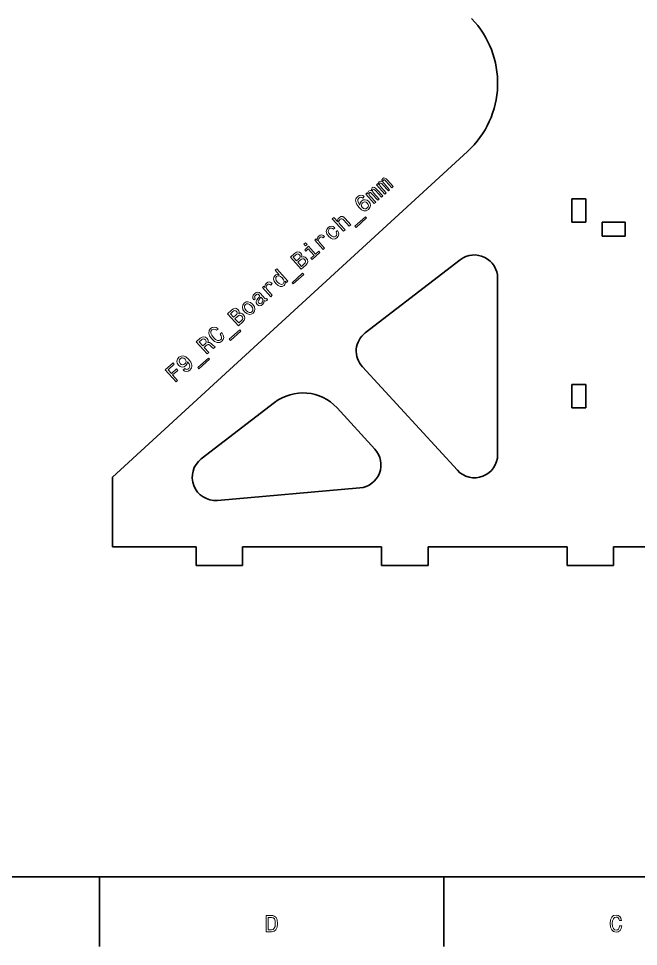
# Model space of a CAD drawing. Extents: x 0 to 1400, y 0 to 600.
# Drawn here: x 1053.6 to 1187.2, y 5 to 205.1 of the extents above; entities that cross this region are included whole.
import ezdxf

# ---------------------------------------------------------------- set-up
doc = ezdxf.new("R2010")
doc.units = 0

msp = doc.modelspace()

# ---------------------------------------------------------------- linework, layer by layer
at = {"color": 7, "lineweight": 35}
for p, q in [((1073.822754, 106.171394), (1150.349609, 176.439697)), ((1172.822754, 161.171387), (1172.822754, 166.171387)), ((1172.822754, 166.171387), (1175.822754, 166.171387)), ((1175.822754, 166.171387), (1175.822754, 161.171387)), ((1175.822754, 161.171387), (1172.822754, 161.171387)), ((1179.322754, 158.171387), (1179.322754, 161.171387)), ((1179.322754, 161.171387), (1184.322754, 161.171387)), ((1184.322754, 161.171387), (1184.322754, 158.171387)), ((1184.322754, 158.171387), (1179.322754, 158.171387)), ((1128.301025, 137.316193), (1148.774902, 153.059647)), ((1156.822754, 111.055183), (1156.822754, 149.095993)), ((1148.139771, 107.673462), (1127.666016, 129.970825)), ((1172.822754, 126.171394), (1175.822754, 126.171394)), ((1172.822754, 121.171394), (1172.822754, 126.171394)), ((1175.822754, 126.171394), (1175.822754, 121.171394)), ((1092.952881, 110.13504), (1108.753906, 122.285294)), ((1130.372437, 112.238029), (1122.215454, 121.121445)), ((1175.822754, 121.171394), (1172.822754, 121.171394)), ((1073.822754, 91.171394), (1073.822754, 106.171394)), ((1127.125244, 103.875336), (1096.436523, 101.190422)), ((1073.822754, 91.171394), (1091.822754, 91.171394)), ((1091.822754, 87.171394), (1091.822754, 91.171394)), ((1101.822754, 91.171394), (1101.822754, 87.171394)), ((1101.822754, 91.171394), (1131.822754, 91.171394)), ((1131.822754, 87.171394), (1131.822754, 91.171394)), ((1141.822754, 91.171394), (1141.822754, 87.171394)), ((1141.822754, 91.171394), (1171.822754, 91.171394)), ((1171.822754, 87.171394), (1171.822754, 91.171394)), ((1181.822754, 91.171394), (1221.822754, 91.171394)), ((1181.822754, 91.171394), (1181.822754, 87.171394)), ((1091.822754, 87.171394), (1101.822754, 87.171394)), ((1131.822754, 87.171394), (1141.822754, 87.171394)), ((1171.822754, 87.171394), (1181.822754, 87.171394)), ((20, 20), (1380, 20)), ((1071, 20), (1071, 5)), ((1145.199951, 20), (1145.199951, 5))]:
    msp.add_line(p, q, dxfattribs=at)
at = {"color": 7, "lineweight": 13}
for points in [[(1132.499023, 167.222687), (1132.802612, 167.496033), (1131.591064, 168.841507), (1131.427612, 169.06076), (1131.352295, 169.257553), (1131.36084, 169.421371), (1131.442871, 169.556335), (1131.559814, 169.607346), (1131.687256, 169.58638), (1131.832031, 169.485947), (1131.995117, 169.327423), (1133.267334, 167.914474), (1133.552124, 168.170944), (1132.340698, 169.516418), (1132.180542, 169.731934), (1132.105225, 169.928711), (1132.114136, 170.099655), (1132.196167, 170.234619), (1132.31311, 170.285629), (1132.440674, 170.264664), (1132.744629, 170.002335), (1134.016846, 168.589386), (1134.320435, 168.862732), (1133.068481, 170.253189), (1132.789917, 170.524902), (1132.530884, 170.692032), (1132.289429, 170.718964), (1132.050659, 170.592209), (1131.889526, 170.311401), (1131.90918, 169.935425), (1131.578125, 170.024185), (1131.274902, 169.893677), (1131.128784, 169.626358), (1131.171509, 169.284882), (1130.979248, 169.498505), (1130.68689, 169.235291)], [(1130.242798, 165.191193), (1130.546387, 165.464539), (1129.334961, 166.810013), (1129.171387, 167.029266), (1129.096069, 167.226059), (1129.104614, 167.389862), (1129.186646, 167.524841), (1129.303589, 167.575851), (1129.431152, 167.554886), (1129.575806, 167.454453), (1129.738892, 167.295929), (1131.011108, 165.88298), (1131.296021, 166.13945), (1130.084473, 167.484924), (1129.924316, 167.700439), (1129.848999, 167.897217), (1129.85791, 168.068161), (1129.939941, 168.203125), (1130.057007, 168.254135), (1130.184448, 168.23317), (1130.488525, 167.97084), (1131.760742, 166.557892), (1132.064209, 166.831238), (1130.812256, 168.221695), (1130.533691, 168.493408), (1130.274658, 168.660522), (1130.033203, 168.687469), (1129.794434, 168.560715), (1129.633301, 168.279907), (1129.652954, 167.903931), (1129.321899, 167.992691), (1129.018677, 167.862183), (1128.872559, 167.594864), (1128.915405, 167.253372), (1128.723022, 167.46701), (1128.430664, 167.203796)], [(1128.082153, 166.686401), (1127.737671, 166.925873), (1127.370239, 167.002258), (1126.987183, 166.915192), (1126.613525, 166.666962), (1126.416016, 166.44162), (1126.28894, 166.198303), (1126.224854, 165.930267), (1126.230957, 165.637131), (1126.304077, 165.329773), (1126.447754, 165.004425), (1126.661865, 164.661102), (1126.947266, 164.314041), (1127.48645, 163.835831), (1128.017578, 163.615158), (1128.522949, 163.649384), (1128.998535, 163.935135), (1129.301392, 164.329926), (1129.420044, 164.755798), (1129.35022, 165.195129), (1129.096802, 165.604782), (1128.712524, 165.903473), (1128.293701, 166.02182), (1127.872437, 165.95462), (1127.488647, 165.717636), (1127.200073, 165.322083), (1127.126343, 164.868866), (1126.811279, 165.331757), (1126.664673, 165.735809), (1126.689697, 166.077332), (1126.890503, 166.36676), (1127.10498, 166.505493), (1127.318237, 166.555023), (1127.530029, 166.508224), (1127.737305, 166.375946)], [(1128.736572, 165.273712), (1128.907959, 165.000473), (1128.964966, 164.726074), (1128.904297, 164.4543), (1128.728271, 164.227844), (1128.473389, 164.066223), (1128.200073, 164.030548), (1127.929443, 164.112579), (1127.683105, 164.318329), (1127.511353, 164.584442), (1127.457642, 164.855072), (1127.528809, 165.122742), (1127.724121, 165.373199), (1127.963623, 165.514191), (1128.222656, 165.550613), (1128.486206, 165.468948)], [(1123.605347, 159.214813), (1123.935181, 159.51178), (1122.889038, 160.673615), (1122.683228, 160.970078), (1122.616455, 161.262833), (1122.677124, 161.534622), (1122.86145, 161.782074), (1123.075073, 161.90657), (1123.278687, 161.906616), (1123.486694, 161.788574), (1123.707886, 161.580582), (1124.838379, 160.325058), (1125.168213, 160.622009), (1123.977051, 161.945007), (1123.722412, 162.197601), (1123.455811, 162.357986), (1123.05249, 162.361267), (1122.643555, 162.122025), (1122.479858, 161.927063), (1122.382812, 161.710739), (1122.349121, 161.476822), (1122.38623, 161.23204), (1121.512207, 162.202728), (1121.182373, 161.905777)], [(1126.069458, 160.306961), (1126.305664, 160.044617), (1128.56189, 162.076111), (1128.325684, 162.338455)], [(1121.419434, 159.682907), (1121.745483, 159.976501), (1121.408081, 160.215576), (1121.034302, 160.30658), (1120.651611, 160.226654), (1120.274902, 159.989288), (1119.982666, 159.590363), (1119.898071, 159.13414), (1120.032715, 158.637863), (1120.384399, 158.126633), (1120.848999, 157.723755), (1121.321411, 157.538315), (1121.776367, 157.568024), (1122.204102, 157.824158), (1122.47583, 158.170578), (1122.585205, 158.554092), (1122.53479, 158.956665), (1122.312866, 159.353973), (1121.998047, 159.070511), (1122.130737, 158.810013), (1122.167603, 158.558121), (1122.105347, 158.325699), (1121.94873, 158.130356), (1121.67627, 157.973236), (1121.376343, 157.974655), (1121.055786, 158.127151), (1120.71167, 158.441589), (1120.44165, 158.809265), (1120.327271, 159.147369), (1120.360962, 159.449127), (1120.53479, 159.700699), (1120.76001, 159.842453), (1120.983887, 159.887863), (1121.209473, 159.833176)], [(1119.216675, 155.263184), (1119.546509, 155.56015), (1118.510498, 156.710739), (1118.294434, 157.018463), (1118.216797, 157.308197), (1118.273682, 157.576614), (1118.457764, 157.81694), (1118.64624, 157.939194), (1118.837402, 157.975586), (1119.0271, 157.915649), (1119.208618, 157.766876), (1119.542114, 158.067215), (1119.223877, 158.330292), (1118.904419, 158.43631), (1118.5802, 158.381882), (1118.258545, 158.173767), (1118.094482, 157.97168), (1117.99707, 157.748245), (1117.965576, 157.489197), (1118.004639, 157.212189), (1117.704346, 157.545746), (1117.404541, 157.275787)], [(1115.433228, 156.729172), (1115.084717, 156.415344), (1115.422119, 156.040558), (1115.770752, 156.354385)], [(1114.559326, 153.614639), (1114.625977, 154.068237), (1114.56189, 154.275146), (1114.422363, 154.475281), (1114.120605, 154.712509), (1113.792114, 154.783279), (1113.444702, 154.694366), (1113.074341, 154.442383), (1112.148682, 153.608856), (1114.490601, 151.007843), (1115.46875, 151.888611), (1115.770142, 152.254913), (1115.890381, 152.641418), (1115.832153, 153.030136), (1115.591431, 153.410568), (1115.358643, 153.601318), (1115.103271, 153.703979), (1114.835693, 153.707291)], [(1113.975098, 153.298874), (1113.465332, 152.839935), (1112.77356, 153.608246), (1113.313232, 154.094177), (1113.535889, 154.253922), (1113.739014, 154.314697), (1113.92981, 154.276123), (1114.115112, 154.130722), (1114.236572, 153.927948), (1114.254639, 153.727036), (1114.168457, 153.513718)], [(1117.595215, 154.305435), (1116.093506, 155.973236), (1115.24646, 155.210571), (1115.499634, 154.929489), (1116.016846, 155.395172), (1117.265381, 154.008469), (1116.59082, 153.401047), (1116.840454, 153.123703), (1118.5271, 154.642273), (1118.277344, 154.919601)], [(1115.147461, 152.162567), (1114.555298, 151.629379), (1113.748779, 152.525116), (1114.307251, 153.027924), (1114.567017, 153.214294), (1114.806519, 153.287445), (1115.029175, 153.243637), (1115.238403, 153.079117), (1115.390259, 152.842621), (1115.424805, 152.615829), (1115.344971, 152.387894)], [(1111.024902, 148.450531), (1111.304932, 148.139465), (1111.634766, 148.436417), (1109.211792, 151.12738), (1108.885742, 150.833786), (1109.773315, 149.848099), (1109.265625, 149.906845), (1109.05127, 149.835953), (1108.851562, 149.703583), (1108.600464, 149.341782), (1108.541992, 148.90918), (1108.68457, 148.426758), (1109.036743, 147.922653), (1109.501221, 147.519791), (1109.969482, 147.323837), (1110.40918, 147.332932), (1110.79187, 147.548569), (1110.944458, 147.733398), (1111.041138, 147.942596)], [(1112.532227, 148.117981), (1112.768433, 147.855637), (1115.024658, 149.887131), (1114.788452, 150.14949)], [(1107.935669, 145.105713), (1108.265381, 145.402679), (1107.229492, 146.553268), (1107.013428, 146.860977), (1106.935791, 147.150726), (1106.992676, 147.419144), (1107.176758, 147.65947), (1107.365234, 147.781708), (1107.556396, 147.818115), (1107.746094, 147.758179), (1107.927612, 147.609406), (1108.261108, 147.909744), (1107.942871, 148.172821), (1107.623413, 148.278839), (1107.299194, 148.224411), (1106.977539, 148.016281), (1106.813477, 147.814209), (1106.716064, 147.590759), (1106.68457, 147.331726), (1106.723633, 147.054718), (1106.42334, 147.388275), (1106.123535, 147.118301)], [(1109.174316, 149.458115), (1109.438965, 149.601379), (1109.735474, 149.603683), (1110.052246, 149.447815), (1110.393433, 149.144257), (1110.663086, 148.769455), (1110.784912, 148.43811), (1110.755005, 148.139709), (1110.581543, 147.895264), (1110.331543, 147.758377), (1110.039185, 147.766571), (1109.711426, 147.919434), (1109.374023, 148.226364), (1109.107422, 148.590302), (1108.993042, 148.928406), (1109.015381, 149.220047)], [(1106.515137, 144.301697), (1106.525269, 144.290451), (1106.658691, 144.179901), (1106.795898, 144.140564), (1107.096069, 144.281952), (1107.252808, 144.477295), (1107.023315, 144.732147), (1106.954712, 144.65004), (1106.805908, 144.604279), (1106.652222, 144.737305), (1105.714111, 145.779221), (1105.429443, 146.004822), (1105.129639, 146.074097), (1104.799683, 145.980682), (1104.440308, 145.731705), (1104.166016, 145.403259), (1104.04834, 145.066605), (1104.081055, 144.736359), (1104.268555, 144.430145), (1104.288818, 144.407654), (1104.584839, 144.674255), (1104.46936, 144.855286), (1104.450562, 145.041962), (1104.52478, 145.230896), (1104.692261, 145.429245), (1104.892822, 145.575851), (1105.074585, 145.637756), (1105.240967, 145.611176), (1105.388794, 145.499878), (1105.515503, 145.328964), (1105.526367, 145.196259), (1105.410156, 145.023804), (1105.156128, 144.740723), (1104.894531, 144.383057), (1104.773926, 144.057266), (1104.807739, 143.748398), (1105.016235, 143.433929), (1105.276367, 143.220322), (1105.557983, 143.141296), (1105.849976, 143.193832), (1106.14563, 143.385452), (1106.42334, 143.778)], [(1106.079468, 144.71019), (1106.209961, 144.474808), (1106.224976, 144.216919), (1106.132812, 143.957489), (1105.942017, 143.724655), (1105.782715, 143.615158), (1105.627563, 143.584015), (1105.46936, 143.631592), (1105.319092, 143.76088), (1105.215942, 143.905548), (1105.191528, 144.053238), (1105.336914, 144.374161), (1105.599976, 144.692474), (1105.792603, 145.028763)], [(1101.022095, 141.425659), (1101.088745, 141.879257), (1101.024658, 142.086166), (1100.885132, 142.286316), (1100.583374, 142.523529), (1100.254883, 142.594315), (1099.907471, 142.505386), (1099.537109, 142.253403), (1098.61145, 141.419876), (1100.953369, 138.818878), (1101.931519, 139.699646), (1102.23291, 140.065948), (1102.353149, 140.452454), (1102.294922, 140.841171), (1102.054199, 141.221603), (1101.821411, 141.412354), (1101.56604, 141.514999), (1101.298462, 141.518326)], [(1100.437866, 141.109909), (1099.928101, 140.650955), (1099.236328, 141.419266), (1099.776001, 141.905212), (1099.998657, 142.064941), (1100.201782, 142.125717), (1100.392578, 142.087158), (1100.577881, 141.941757), (1100.699341, 141.738983), (1100.717407, 141.538055), (1100.631226, 141.324738)], [(1102.297729, 141.848038), (1102.769409, 141.444794), (1103.245483, 141.262726), (1103.708008, 141.299194), (1104.139404, 141.558685), (1104.438843, 141.95723), (1104.526855, 142.409714), (1104.395508, 142.902252), (1104.044189, 143.420593), (1103.568848, 143.820465), (1103.089355, 144.006287), (1102.630127, 143.96608), (1102.199097, 143.713699), (1101.899292, 143.308029), (1101.814697, 142.851807), (1101.945923, 142.359283)], [(1102.631592, 142.155502), (1102.361694, 142.523178), (1102.247192, 142.861282), (1102.280884, 143.163055), (1102.46228, 143.421371), (1102.734375, 143.571381), (1103.034668, 143.577057), (1103.362305, 143.424194), (1103.703491, 143.120636), (1103.973145, 142.745834), (1104.090942, 142.403992), (1104.057251, 142.102219), (1103.876221, 141.851013), (1103.60376, 141.693893), (1103.300171, 141.691956), (1102.972412, 141.844818)], [(1101.610229, 139.973587), (1101.018066, 139.440399), (1100.211548, 140.336136), (1100.77002, 140.838959), (1101.029785, 141.025314), (1101.269287, 141.098465), (1101.491943, 141.054657), (1101.701172, 140.890137), (1101.853027, 140.653641), (1101.887573, 140.426865), (1101.807739, 140.198929)], [(1097.043213, 137.049042), (1097.251709, 136.666718), (1097.330566, 136.33049), (1097.282959, 136.036591), (1097.121094, 135.809387), (1096.816772, 135.657501), (1096.443359, 135.68779), (1096.019043, 135.902863), (1095.56604, 136.322983), (1095.198975, 136.813583), (1095.022339, 137.258514), (1095.03125, 137.632996), (1095.214478, 137.926926), (1095.428101, 138.051422), (1095.67627, 138.084839), (1095.947998, 138.02417), (1096.239746, 137.866058), (1096.595825, 138.18663), (1096.16272, 138.441437), (1095.724854, 138.535812), (1095.307007, 138.464874), (1094.934326, 138.237991), (1094.62146, 137.786591), (1094.554077, 137.2509), (1094.747314, 136.644424), (1095.206299, 135.999023), (1095.800171, 135.475098), (1096.383179, 135.219574), (1096.92627, 135.226807), (1097.404541, 135.494568), (1097.688965, 135.879608), (1097.79126, 136.331345), (1097.696289, 136.836258), (1097.403076, 137.373001)], [(1094.214722, 132.751389), (1094.563354, 133.065216), (1093.574585, 134.16333), (1093.930542, 134.483917), (1094.203125, 134.708893), (1094.415161, 134.804916), (1094.616577, 134.762222), (1094.853149, 134.574844), (1095.175537, 134.25441), (1095.397095, 134.053528), (1095.560181, 133.96286), (1095.953735, 134.317184), (1095.889648, 134.388397), (1095.708984, 134.415726), (1095.50354, 134.583618), (1095.099243, 134.979752), (1094.755493, 135.233459), (1094.581543, 135.253281), (1094.382568, 135.203003), (1094.44812, 135.431686), (1094.434937, 135.657349), (1094.353882, 135.882996), (1094.19751, 136.101883), (1093.861572, 136.369446), (1093.499023, 136.470581), (1093.123535, 136.390274), (1092.74231, 136.135284), (1091.872803, 135.352386)], [(1098.994995, 135.929016), (1099.231201, 135.666672), (1101.487427, 137.698166), (1101.251221, 137.96051)], [(1092.931641, 135.728989), (1093.180542, 135.912354), (1093.405884, 135.986252), (1093.625122, 135.946182), (1093.844482, 135.770416), (1094.002686, 135.519302), (1094.019653, 135.297012), (1093.907959, 135.074326), (1093.688721, 134.842987), (1093.28772, 134.481903), (1092.508179, 135.347656)], [(1089.058228, 129.27565), (1089.380981, 129.030197), (1089.748047, 128.946686), (1090.131104, 129.033737), (1090.515625, 129.284973), (1090.713135, 129.510315), (1090.851074, 129.756622), (1090.915039, 130.024658), (1090.909058, 130.317795), (1090.835815, 130.625168), (1090.688843, 130.954269), (1090.474365, 131.290466), (1090.189331, 131.644653), (1089.649902, 132.115723), (1089.118652, 132.336395), (1088.617065, 132.305542), (1088.141846, 132.026917), (1087.835205, 131.628754), (1087.719849, 131.199142), (1087.789673, 130.759811), (1088.043579, 130.357269), (1088.42749, 130.051468), (1088.849976, 129.936478), (1089.267578, 130.000305), (1089.651733, 130.244431), (1089.939941, 130.632843), (1090.010376, 131.089813), (1090.324951, 130.619812), (1090.471558, 130.215744), (1090.446533, 129.874237), (1090.246094, 129.591919), (1090.027588, 129.442688), (1089.810913, 129.396896), (1089.599121, 129.44371), (1089.402954, 129.586121)], [(1087.51355, 126.717636), (1087.862183, 127.031471), (1086.785645, 128.227036), (1087.880005, 129.212418), (1087.599976, 129.523483), (1086.505615, 128.538101), (1085.803711, 129.317657), (1087.14917, 130.529129), (1086.865723, 130.843948), (1085.171631, 129.318649)], [(1088.403809, 130.688354), (1088.232056, 130.954468), (1088.171631, 131.232605), (1088.231934, 131.497269), (1088.408447, 131.730835), (1088.666626, 131.888718), (1088.939941, 131.924393), (1089.206787, 131.838974), (1089.457275, 131.643738), (1089.628662, 131.370499), (1089.682373, 131.099854), (1089.607788, 130.835938), (1089.412964, 130.592621), (1089.172974, 130.444489), (1088.914062, 130.408066), (1088.653809, 130.485992)], [(1092.22644, 129.834534), (1092.462646, 129.572174), (1094.718872, 131.603668), (1094.482544, 131.866028)], [(1108.094849, 11.666786), (1106.929932, 11.666786), (1106.929932, 8.166786), (1108.094849, 8.166786), (1108.644531, 8.277738), (1109.053101, 8.615633), (1109.305298, 9.165345), (1109.395996, 9.916786), (1109.315308, 10.683357), (1109.214478, 10.98595), (1109.073242, 11.228025), (1108.664795, 11.555836), (1108.397461, 11.636527)], [(1108.05957, 11.248199), (1108.442871, 11.17255), (1108.705078, 10.940561), (1108.86145, 10.527017), (1108.911865, 9.916786), (1108.856445, 9.326729), (1108.700073, 8.913184), (1108.432739, 8.666066), (1108.05957, 8.585374), (1107.398926, 8.585374), (1107.398926, 11.248199)], [(1183.116943, 9.467939), (1183.016113, 9.044308), (1182.849731, 8.741714), (1182.617676, 8.555115), (1182.345337, 8.494596), (1182.017578, 8.585374), (1181.760376, 8.857708), (1181.588867, 9.301513), (1181.533447, 9.916786), (1181.588867, 10.527017), (1181.755371, 10.975864), (1182.012573, 11.248199), (1182.345337, 11.34402), (1182.587402, 11.293588), (1182.794189, 11.152377), (1182.955566, 10.925432), (1183.066528, 10.612752), (1183.545654, 10.612752), (1183.394409, 11.091858), (1183.13208, 11.45497), (1182.774048, 11.681916), (1182.345337, 11.762608), (1181.810791, 11.636527), (1181.402344, 11.283501), (1181.140015, 10.703529), (1181.049316, 9.916786), (1181.140015, 9.130043), (1181.402344, 8.550072), (1181.810791, 8.192002), (1182.345337, 8.070965), (1182.814453, 8.166786), (1183.192627, 8.434077), (1183.459961, 8.872838), (1183.601196, 9.467939)]]:
    msp.add_lwpolyline(points, close=True, dxfattribs=at)
at = {"color": 7, "lineweight": 35}
for centre, radius, start, end in [((1136.822754, 191.171387), 20, 312.558677, 44.035059), ((1151.822754, 149.095993), 5, 360, 127.558673), ((1131.348877, 133.352539), 5, 127.558673, 222.558671), ((1114.849609, 114.358002), 10, 42.558676, 127.558673), ((1126.689453, 108.856308), 5, 275.000003, 42.558676), ((1096.000732, 106.171394), 5, 127.558673, 275.000003), ((1151.822754, 111.055183), 5, 222.558671, 0)]:
    msp.add_arc(centre, radius, start, end, dxfattribs=at)

doc.saveas('drawing.dxf')
